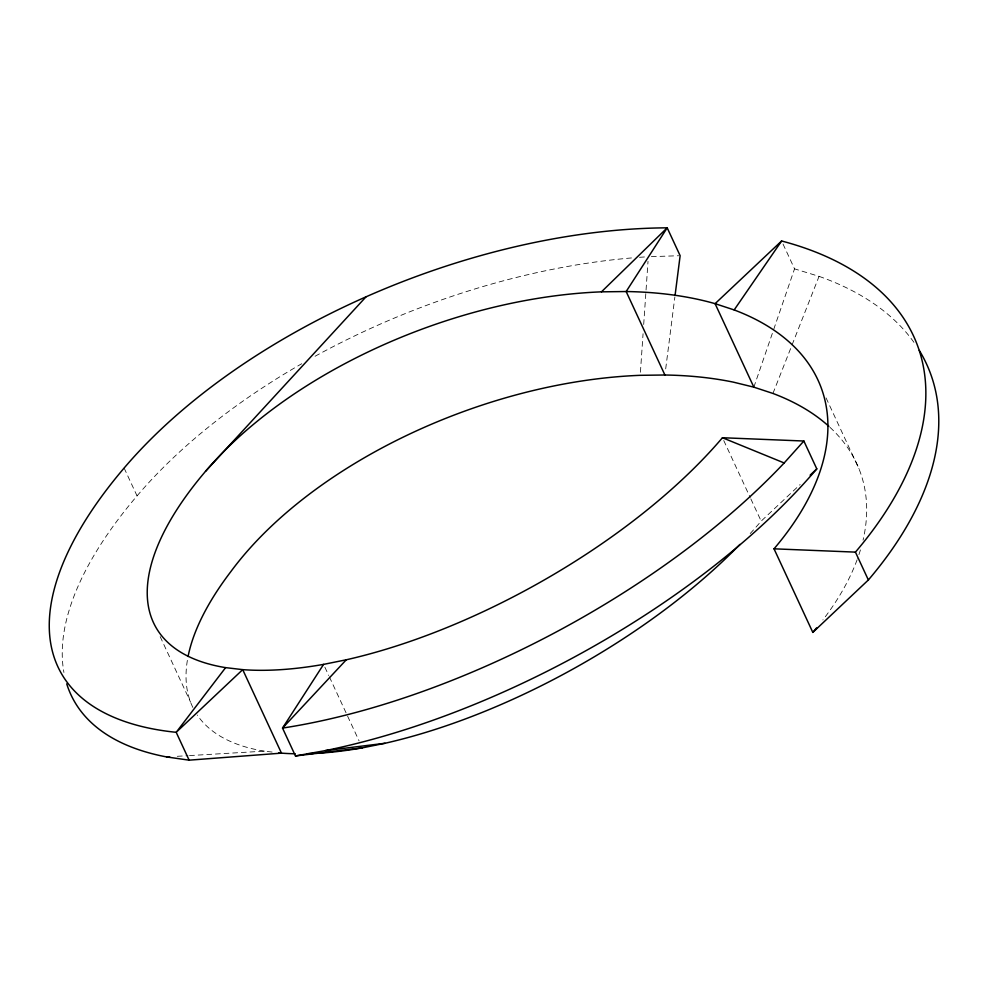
<?xml version="1.0" encoding="UTF-8"?>
<svg xmlns="http://www.w3.org/2000/svg" width="988" height="988" viewBox="0 0 988 988"><rect width="100%" height="100%" fill="white"/><g stroke="black" fill="none" stroke-linecap="round" stroke-linejoin="round"><path stroke-width="0.74" stroke-dasharray="4.94 3.71" d="M640.422 372.229L643.065 333.734M643.694 324.484L648.017 261.351M665.69 368.882L674.866 296.993M753.856 387.16L773.209 330.881M773.703 329.436L794.537 268.847L781.607 240.986M772.937 393.446L791.499 346.319M792.067 344.898L819.052 276.356L794.537 268.847M750.201 533.545A353.247 148.632 -29.2 0 0 761.168 521.133L800.107 484.565M177.284 756.302L187.979 755.672M189.511 755.573L264.376 751.152L272.923 752.152M651.364 256.633L678.62 255.744M826.054 397.892L859.029 468.905M723.747 440.512L750.201 497.507M750.843 498.891L761.168 521.133M324.867 667.172L328.745 675.52M329.399 676.916L359.089 740.914M124.118 468.04L137.048 495.89A458.296 199.984 -28.2 0 0 63.924 672.47M160.167 636.63L190.536 702.085M137.048 495.89A458.296 244.481 -21.3 0 1 301.723 363.732M315.061 356.26A458.296 244.481 -21.3 0 1 633.58 257.769M639.508 257.312A458.296 244.481 -21.3 0 1 645.399 256.905M819.052 276.356A458.296 244.481 -21.3 0 1 915.209 344.157M829.982 427.347A353.247 193.265 -20.2 0 1 863.043 540.152M860.437 549.908A353.247 193.265 -20.2 0 1 857.633 558.356M857.115 559.776A353.247 193.265 -20.2 0 1 822.893 619.945M264.376 751.152A353.247 148.632 -29.2 0 1 197.254 715.028M192.87 707.457A353.247 148.632 -29.2 0 1 187.806 657.872"/><path stroke-width="1.48" d="M675.063 295.461L680.139 255.694L667.196 227.833A458.296 244.481 -21.3 0 0 124.118 468.04A458.296 199.984 -28.2 0 0 176.197 732.306L189.128 760.167L281.469 753.14A353.247 148.632 -29.2 0 0 295.19 753.77M810.123 475.154L816.792 468.88L803.862 441.019L722.45 437.733A353.247 148.694 -29.2 0 1 346.282 659.786L323.582 664.381L282.531 728.082L295.461 755.944L362.324 747.867L385.024 743.272A353.247 148.632 -29.2 0 0 739.926 544.425M734.17 309.936L781.607 240.986A458.296 244.481 -21.3 0 1 855.435 552.119L868.366 579.981L812.815 632.394L774.024 548.822A353.247 193.191 -20.2 0 0 734.17 309.936L715.09 303.662A353.247 193.191 -20.2 0 0 626.157 291.534L601.457 291.843A353.247 193.191 -20.2 0 0 205.529 471.325A353.247 148.694 -29.2 0 0 225.61 667.629L176.197 732.306L242.715 669.642A353.247 148.694 -29.2 0 0 323.582 664.381M346.282 659.786L282.531 728.082A458.296 199.984 -28.2 0 0 784.176 462.964L803.862 441.019M205.529 471.325L366.005 296.845M601.457 291.843L667.196 227.833L626.157 291.534L664.912 375.008A353.247 193.265 -20.2 0 1 733.38 382.146L753.856 387.16L772.937 393.446A353.247 193.265 -20.2 0 1 828.883 426.334M781.607 240.986L715.09 303.662L753.856 387.16M295.461 755.944L325.274 750.621L385.024 743.272M66.727 683.844A458.296 199.984 -28.2 0 0 166.589 756.932L169.652 756.746M664.912 375.008L640.212 375.317A353.247 193.265 -20.2 0 0 230.747 571.743A353.247 148.632 -29.2 0 0 188.078 656.452M774.024 548.822L855.435 552.119M225.61 667.629L242.715 669.642L281.469 753.14L278.616 752.807M166.589 756.932L189.128 760.167M722.45 437.733L784.176 462.964M919.297 350.444A458.296 244.481 -21.3 0 1 868.366 579.981M816.594 627.886A353.247 193.265 -20.2 0 1 812.815 632.394M362.324 747.867A353.247 148.632 -29.2 0 1 316.531 753.338M313.455 753.498A353.247 148.632 -29.2 0 1 307.367 753.721M816.792 468.88A458.296 199.984 -28.2 0 1 325.274 750.621"/></g></svg>
